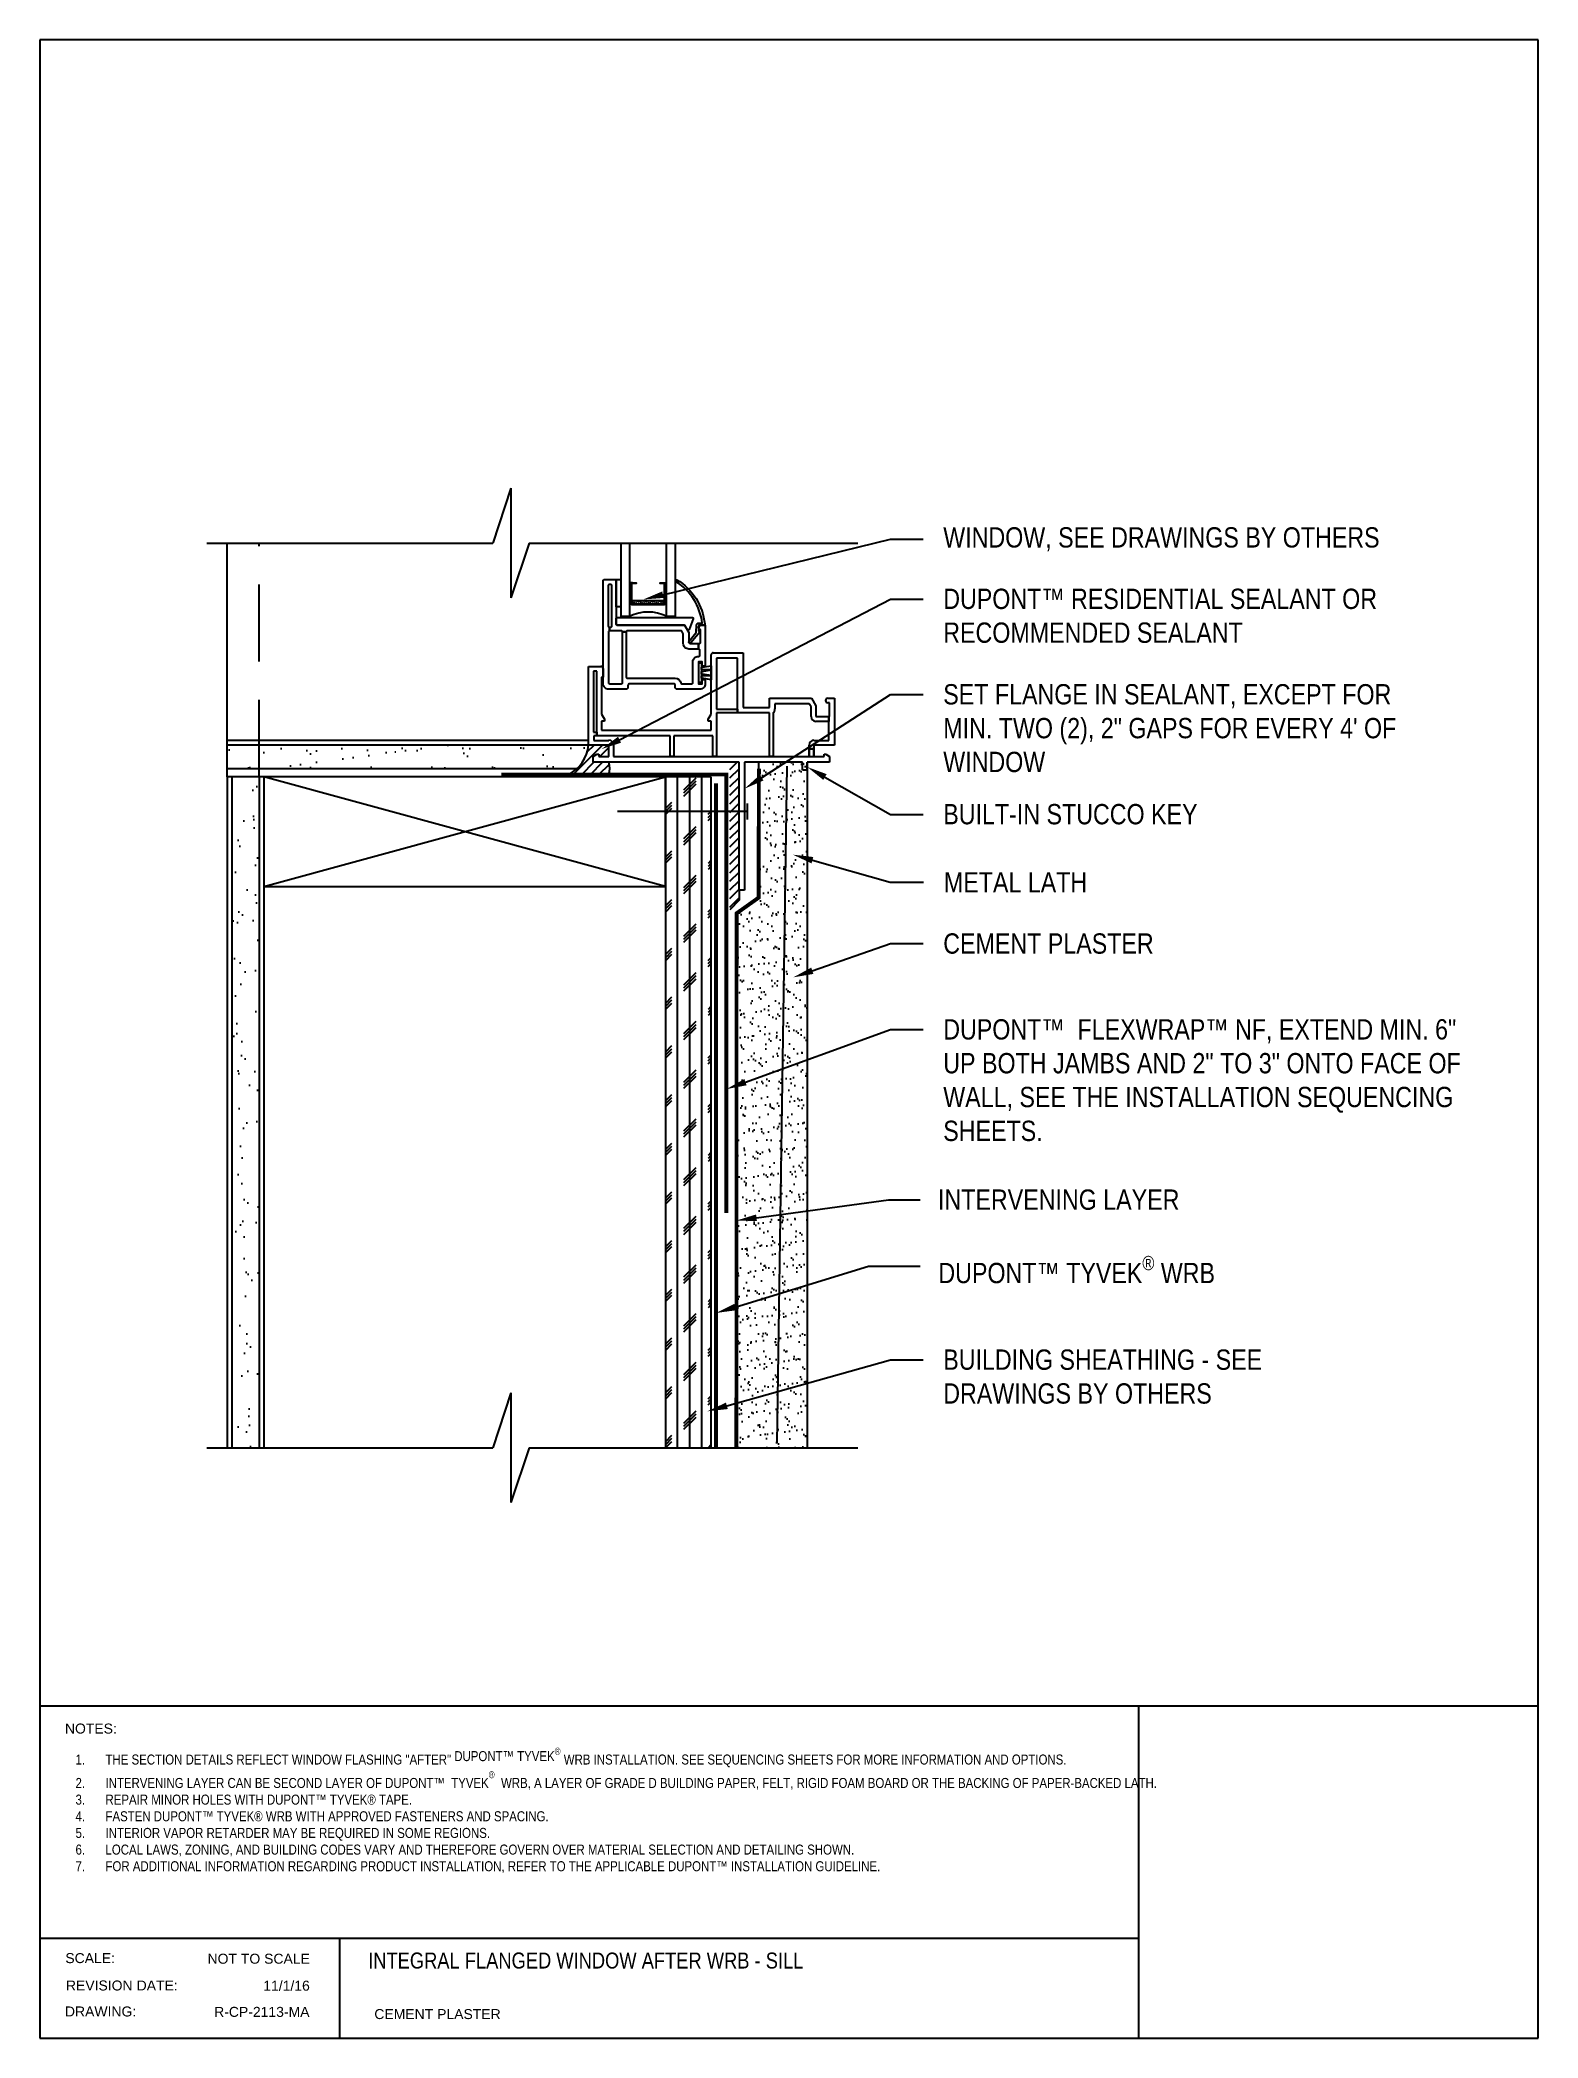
# Paper-space layout 'Title Block' of a CAD drawing. Header units: inches. Extents: x 0.3 to 7.8, y 0.1 to 10.1.
# The model-space entities are those that its viewports show. They can reach past a viewport. Long polylines and large blocks are cut down to what shows.
import ezdxf
from ezdxf import colors
from ezdxf.entities.mleader import LeaderData, LeaderLine
from ezdxf.math import Vec2, Vec3

# ---------------------------------------------------------------- set-up
doc = ezdxf.new("R2010")
doc.units = ezdxf.units.IN
doc.header["$MEASUREMENT"] = 0
for name, pattern in [('CENTER2', [1.125, 0.75, -0.125, 0.125, -0.125]), ('CENTER6', [0.4125, 0.3, -0.05, 0.03125, -0.03125]), ('HIDDEN', [0.375, 0.25, -0.125])]:
    doc.linetypes.add(name, pattern=pattern)
doc.layers.add('-ATI-HATCH', color=8, linetype='Continuous')
doc.layers.add('title block', color=7, linetype='Continuous')
for name, color, linetype, lineweight in [('-ATI-WRB', 5, 'CENTER6', 15), ('.ATI-DETAIL', 13, 'Continuous', 25), ('.ATI-HATCH', 8, 'Continuous', 25), ('.ATI-TEXT', 7, 'Continuous', 35), ('ATI-SAM', 4, 'HIDDEN', 15)]:
    doc.layers.add(name, color=color, linetype=linetype, lineweight=lineweight)
doc.styles.add('ATI ARCH 5-32', font='ARIALN.TTF', dxfattribs={"height": 0.15625})
doc.styles.get("Standard").update_dxf_attribs({"font": 'arial.ttf'})
doc.linetypes.add('ZIGZAG', pattern='A,0.0001,-0.2,[131,ltypeshp.shx,S=0.2,R=0,X=-0.2,Y=0],-0.4,[131,ltypeshp.shx,S=0.2,R=180,X=0.2,Y=0],-0.2', length=0.8001)

msp = doc.modelspace()

# ---------------------------------------------------------------- hatches: boundary and pattern name
at = {"layer": '-ATI-HATCH'}
h = msp.add_hatch(dxfattribs=at)
h.set_pattern_fill('AR-SAND', color=256, scale=0.07)
h.set_pattern_definition([(37.5, (23.38999, -211.16675), (-0.004409535, 0.134877664), [0, -0.1064, 0, -0.119, 0, -0.11375]), (7.5, (23.38999, -211.16675), (0.12388437, 0.19755022), [0, -0.0574, 0, -0.0959, 0, -0.03675]), (327.5, (23.30389, -211.16675), (0.21798993, 0.000396134), [0, -0.035, 0, -0.126, 0, -0.1645]), (317.5, (23.30389, -211.16675), (0.21042886, 0.06143729), [0, -0.0175, 0, -0.0826, 0, -0.0945])])
h.paths.add_polyline_path([(28.428, 17.916), (28.303, 17.916), (28.132, 17.916), (28.055, 17.916), (28.054, 17.537), (28.053, 16.874), (27.882, 16.752), (27.882, 14.446), (28.428, 14.743)])
h.paths.add_polyline_path([(28.428, 14.743), (27.882, 14.446), (27.882, 12.982), (28.428, 13.135)])
h.paths.add_polyline_path([(27.882, 12.982), (27.882, 12.638), (28.428, 12.638), (28.428, 13.135)])
at = {"layer": '.ATI-HATCH'}
h = msp.add_hatch(dxfattribs=at)
h.set_pattern_fill('DASH', color=256, scale=0.084375, angle=30, style=0)
h.set_pattern_definition([(30, (1.634784, 4.346078), (0.003860424, 0.014407299), [0.010546875, -0.010546875])])
edge = h.paths.add_edge_path()
edge.add_line((27.075, 19.163), (27.328, 19.163))
edge.add_line((27.328, 19.163), (27.328, 19.14))
edge.add_arc((27.322, 19.14), 0.00563, -90, 0, ccw=False)
edge.add_line((27.322, 19.135), (27.081, 19.135))
edge.add_arc((27.081, 19.14), 0.00563, 180, 270, ccw=False)
edge.add_line((27.075, 19.14), (27.075, 19.163))
h = msp.add_hatch(dxfattribs=at)
h.set_pattern_fill('AR-SAND', color=256, scale=0.15)
h.set_pattern_definition([(37.5, (-147.6364, -424.98487), (-0.009449, 0.28902357), [0, -0.228, 0, -0.255, 0, -0.24375]), (7.5, (-147.6364, -424.98487), (0.2654665, 0.4233219), [0, -0.123, 0, -0.2055, 0, -0.07875]), (327.5, (-147.8209, -424.98487), (0.46712128, 0.00084886), [0, -0.075, 0, -0.27, 0, -0.3525]), (317.5, (-147.8209, -424.98487), (0.450919, 0.13165133), [0, -0.0375, 0, -0.177, 0, -0.2025])])
edge = h.paths.add_edge_path()
edge.add_line((23.96, 17.865), (26.65, 17.865))
edge.add_arc((26.46, 18.074), 0.283, 312.2136, 354.748)
edge.add_line((26.742, 18.049), (26.742, 18.051))
edge.add_line((26.742, 18.051), (23.96, 18.051))
edge.add_line((23.96, 18.051), (23.96, 17.865))
h = msp.add_hatch(dxfattribs=at)
h.set_pattern_fill('ANSI31', color=256, scale=0.375)
h.set_pattern_definition([(45, (-147.6364, -424.984867), (-0.0331456304, 0.0331456304), [])])
h.paths.add_polyline_path([(26.9, 17.916), (26.779, 17.916), (26.779, 17.961), (26.808, 17.978), (26.822, 17.978), (26.822, 17.961), (26.9, 17.961), (26.9, 18.049), (26.742, 18.049, -0.257782), (26.588, 17.822), (26.9, 17.822, 0.145636)])
h = msp.add_hatch(dxfattribs=at)
h.set_pattern_fill('ANSI31', color=256, scale=0.375)
h.set_pattern_definition([(45, (-147.79437, -424.984867), (-0.0331456304, 0.0331456304), [])])
h.paths.add_polyline_path([(27.832, 16.781), (27.903, 16.854), (27.903, 17.916), (27.832, 17.916)])
h = msp.add_hatch(dxfattribs=at)
h.set_pattern_fill('AR-SAND', color=256, scale=0.15)
h.set_pattern_definition([(37.5, (-147.73015, -424.98487), (-0.009449, 0.28902357), [0, -0.228, 0, -0.255, 0, -0.24375]), (7.5, (-147.73015, -424.98487), (0.2654665, 0.4233219), [0, -0.123, 0, -0.2055, 0, -0.07875]), (327.5, (-147.91465, -424.98487), (0.46712128, 0.00084886), [0, -0.075, 0, -0.27, 0, -0.3525]), (317.5, (-147.91465, -424.98487), (0.450919, 0.13165133), [0, -0.0375, 0, -0.177, 0, -0.2025])])
h.paths.add_polyline_path([(23.995, 12.638), (24.206, 12.638), (24.206, 17.805), (23.995, 17.805)])
h = msp.add_hatch(dxfattribs=at)
h.set_pattern_fill('CORK', color=256, scale=0.75, angle=90)
h.set_pattern_definition([(90, (27.33471, 12.63803), (-0.09375, 6e-18), []), (225, (27.38158, 12.6849), (0.1875, -0.1875), [0.132583, -0.132583]), (225, (27.38158, 12.70834), (0.1875, -0.1875), [0.132583, -0.132583]), (225, (27.38158, 12.73178), (0.1875, -0.1875), [0.132583, -0.132583])])
h.paths.add_polyline_path([(27.686, 17.805), (27.335, 17.805), (27.335, 12.638), (27.686, 12.638)])

# ---------------------------------------------------------------- linework, layer by layer
at = {"layer": '-ATI-WRB', "linetype": 'CENTER6', "ltscale": 0.75, "const_width": 0.03}
msp.add_lwpolyline([(27.724, 17.755), (27.724, 12.638)], dxfattribs=at)
at = {"layer": '-ATI-WRB', "linetype": 'CENTER2', "const_width": 0.0169}
msp.add_lwpolyline([(27.724, 15.789), (27.724, 12.64)], dxfattribs=at)
at = {"layer": '.ATI-DETAIL'}
for p, q in [((26.145, 20.026), (26.005, 19.604)), ((26.145, 20.026), (26.145, 19.182)), ((23.803, 19.604), (26.005, 19.604)), ((23.96, 18.086), (23.96, 19.604)), ((26.286, 19.604), (26.145, 19.182)), ((26.286, 19.604), (28.817, 19.604)), ((26.742, 18.049), (26.742, 18.655)), ((26.742, 18.655), (26.838, 18.655)), ((26.807, 18.618), (26.781, 18.618)), ((26.781, 18.618), (26.781, 18.149)), ((26.807, 18.149), (26.807, 18.618)), ((26.855, 18.638), (26.855, 18.571)), ((27.687, 18.286), (27.687, 18.743)), ((27.704, 18.76), (27.933, 18.76)), ((27.891, 18.718), (27.729, 18.718)), ((27.729, 18.718), (27.729, 18.324)), ((27.891, 18.324), (27.891, 18.718)), ((27.933, 18.76), (27.933, 18.338)), ((26.855, 18.571), (26.843, 18.571)), ((26.843, 18.571), (26.843, 18.286)), ((27.729, 18.324), (27.891, 18.324)), ((27.891, 18.324), (27.891, 18.296)), ((27.891, 18.296), (27.891, 18.324)), ((27.933, 18.338), (28.136, 18.338)), ((28.136, 18.338), (28.136, 18.409)), ((28.136, 18.409), (28.461, 18.409)), ((28.443, 18.366), (28.178, 18.366)), ((28.178, 18.366), (28.178, 18.328)), ((28.457, 18.343), (28.443, 18.366)), ((28.457, 18.268), (28.457, 18.343)), ((28.461, 18.409), (28.493, 18.352)), ((28.493, 18.352), (28.493, 18.268)), ((28.586, 18.409), (28.637, 18.409)), ((28.6, 18.375), (28.586, 18.375)), ((28.6, 18.268), (28.6, 18.375)), ((28.637, 18.409), (28.637, 18.049)), ((26.843, 18.286), (26.866, 18.247)), ((26.866, 18.233), (26.843, 18.233)), ((26.843, 18.233), (26.843, 18.163)), ((26.843, 18.163), (27.687, 18.163)), ((26.866, 18.247), (26.866, 18.233)), ((27.665, 18.247), (27.687, 18.286)), ((27.665, 18.233), (27.665, 18.247)), ((27.687, 18.233), (27.665, 18.233)), ((27.687, 18.163), (27.687, 18.233)), ((27.891, 18.296), (27.729, 18.296)), ((27.729, 18.296), (27.729, 17.961)), ((28.136, 18.296), (27.891, 18.296)), ((28.136, 17.961), (28.136, 18.296)), ((28.164, 18.296), (28.164, 17.961)), ((28.493, 18.268), (28.594, 18.268)), ((28.594, 18.231), (28.493, 18.231)), ((28.594, 18.231), (28.594, 18.268)), ((28.594, 18.268), (28.6, 18.268)), ((28.594, 18.268), (28.594, 18.231)), ((28.594, 18.085), (28.594, 18.231)), ((23.96, 17.805), (23.96, 18.086)), ((23.96, 18.086), (26.742, 18.086)), ((26.9, 18.049), (26.742, 18.049)), ((26.781, 18.149), (26.807, 18.149)), ((26.807, 18.121), (26.784, 18.121)), ((26.784, 18.121), (26.784, 18.085)), ((26.784, 18.085), (26.9, 18.085)), ((26.807, 18.121), (26.807, 18.149)), ((26.807, 18.149), (26.807, 18.121)), ((27.371, 18.121), (26.807, 18.121)), ((26.9, 17.961), (26.9, 18.049)), ((26.936, 18.049), (26.936, 17.961)), ((27.371, 17.961), (27.371, 18.121)), ((27.701, 18.121), (27.399, 18.121)), ((27.399, 18.121), (27.399, 17.961)), ((27.701, 17.961), (27.701, 18.121)), ((28.442, 17.961), (28.442, 18.049)), ((28.479, 18.02), (28.442, 18.02)), ((28.442, 18.02), (28.442, 17.961)), ((28.479, 18.02), (28.442, 18.02)), ((28.442, 18.02), (28.479, 18.02)), ((28.479, 18.085), (28.594, 18.085)), ((28.637, 18.049), (28.479, 18.049)), ((28.479, 18.049), (28.479, 18.02)), ((28.479, 17.961), (28.479, 18.02)), ((28.479, 18.02), (28.479, 17.961)), ((26.65, 17.865), (23.96, 17.865)), ((26.779, 17.961), (26.808, 17.978)), ((26.779, 17.916), (26.779, 17.961)), ((27.903, 17.916), (26.779, 17.916)), ((26.808, 17.978), (26.822, 17.978)), ((26.822, 17.978), (26.822, 17.961)), ((26.822, 17.961), (26.9, 17.961)), ((26.936, 17.961), (27.371, 17.961)), ((27.399, 17.961), (27.371, 17.961)), ((27.371, 17.961), (28.164, 17.961)), ((27.729, 17.961), (27.701, 17.961)), ((27.903, 16.932), (27.903, 17.916)), ((27.945, 17.916), (27.945, 16.932)), ((28.103, 17.916), (27.945, 17.916)), ((28.055, 17.867), (28.055, 17.916)), ((28.391, 17.916), (28.103, 17.916)), ((28.164, 17.961), (28.136, 17.961)), ((28.164, 17.961), (28.479, 17.961)), ((28.391, 17.858), (28.391, 17.916)), ((28.391, 17.858), (28.428, 17.858)), ((28.6, 17.916), (28.428, 17.916)), ((28.428, 17.916), (28.428, 12.638)), ((28.428, 17.916), (28.428, 17.858)), ((28.428, 17.858), (28.428, 17.916)), ((28.479, 17.961), (28.557, 17.961)), ((28.557, 17.961), (28.557, 17.978)), ((28.557, 17.978), (28.571, 17.978)), ((28.571, 17.978), (28.6, 17.961)), ((28.6, 17.961), (28.6, 17.916)), ((23.96, 17.805), (23.96, 12.638)), ((26.742, 17.805), (23.96, 17.805)), ((24.335, 17.805), (24.053, 17.805)), ((24.241, 16.961), (27.335, 17.805)), ((27.335, 16.961), (24.241, 17.805)), ((24.241, 17.805), (24.241, 12.638)), ((26.588, 17.822), (26.9, 17.822)), ((27.686, 17.805), (27.335, 17.805)), ((27.335, 17.805), (27.335, 12.638)), ((27.686, 17.805), (27.686, 12.638)), ((27.945, 16.932), (27.903, 16.932)), ((27.903, 16.854), (27.832, 16.781)), ((26.145, 13.06), (26.005, 12.638)), ((26.145, 13.06), (26.145, 12.216)), ((23.803, 12.638), (26.005, 12.638)), ((26.286, 12.638), (26.145, 12.216)), ((26.286, 12.638), (28.817, 12.638))]:
    msp.add_line(p, q, dxfattribs=at)
at = {"layer": '.ATI-DETAIL', "linetype": 'HIDDEN'}
msp.add_line((24.206, 17.805), (24.206, 19.604), dxfattribs=at)
at = {"layer": '.ATI-DETAIL', "linetype": 'ZIGZAG', "ltscale": 0.2}
msp.add_line((28.27, 17.886), (28.193, 12.673), dxfattribs=at)
at = {"layer": '.ATI-DETAIL', "ltscale": 0.5}
msp.add_line((27.903, 16.932), (27.903, 16.854), dxfattribs=at)
at = {"layer": '.ATI-DETAIL'}
for points in [[(26.991, 19.604), (26.991, 19.041), (27.061, 19.041), (27.061, 19.604)], [(27.342, 19.604), (27.342, 19.041), (27.413, 19.041), (27.413, 19.604)], [(27.081, 19.298), (27.061, 19.298)], [(27.322, 19.298), (27.342, 19.298)], [(27.593, 18.53), (27.593, 18.681), (27.613, 18.681), (27.613, 18.63), (27.613, 18.648), (27.618, 18.648), (27.687, 18.66), (27.687, 18.627), (27.618, 18.63), (27.613, 18.63), (27.613, 18.596), (27.613, 18.615), (27.618, 18.615), (27.687, 18.627), (27.687, 18.584), (27.618, 18.596), (27.613, 18.596), (27.613, 18.564), (27.613, 18.582), (27.618, 18.582), (27.687, 18.584), (27.687, 18.551), (27.618, 18.564), (27.613, 18.564), (27.613, 18.53), (27.593, 18.53)], [(27.965, 17.6), (27.965, 17.475)], [(27.965, 17.537), (26.965, 17.537)]]:
    msp.add_lwpolyline(points, dxfattribs=at)
at = {"layer": '.ATI-DETAIL', "flags": 128}
for points in [[(26.905, 18.957), (26.914, 18.957, 0.414214), (26.922, 18.965), (26.922, 19.278, 0.414214), (26.914, 19.286), (26.902, 19.286, 0.414214), (26.894, 19.278), (26.894, 18.965, 0.414214), (26.902, 18.957), (26.905, 18.957), (26.905, 18.929, 0.414214), (26.897, 18.92), (26.897, 18.53, 0.414214), (26.905, 18.521), (26.995, 18.521, 0.414214), (27.004, 18.53), (27.004, 18.92), (27.032, 18.92), (27.032, 18.572, 0.414214), (27.04, 18.563), (27.411, 18.563, -0.365977), (27.453, 18.528, 0.365977), (27.461, 18.521), (27.538, 18.521, 0.414214), (27.546, 18.53), (27.546, 18.69, -0.414214), (27.589, 18.732), (27.591, 18.732, 0.414214), (27.6, 18.74), (27.6, 18.78, 0.414214), (27.591, 18.788), (27.591, 18.83), (27.597, 18.83, 0.414214), (27.605, 18.839), (27.605, 18.937, -0.367961), (27.591, 18.954, -0.416263), (27.608, 18.971), (27.642, 18.971), (27.642, 18.657), (27.617, 18.657), (27.617, 18.69), (27.589, 18.69), (27.589, 18.521), (27.617, 18.521), (27.617, 18.553), (27.642, 18.553), (27.642, 18.521, -0.414214), (27.6, 18.479), (27.425, 18.479, -0.414214), (27.411, 18.493), (27.411, 18.507, 0.414214), (27.397, 18.521), (27.06, 18.521, 0.414214), (27.046, 18.507), (27.046, 18.493, -0.414214), (27.032, 18.479), (26.897, 18.479, -0.414214), (26.855, 18.521), (26.855, 19.314, -0.414214), (26.863, 19.323), (26.956, 19.323), (26.956, 18.98, 0.414214), (26.964, 18.971), (27.483, 18.971), (27.515, 18.915), (27.515, 18.845, 0.414214), (27.53, 18.83), (27.591, 18.83), (27.591, 18.788), (27.515, 18.788, -0.414214), (27.473, 18.83), (27.473, 18.901, 0.132157), (27.472, 18.905), (27.461, 18.925, 0.267417), (27.454, 18.929), (27.04, 18.929, 0.414214), (27.032, 18.92), (27.004, 18.92, 0.414214), (26.995, 18.929), (26.905, 18.929)], [(27.418, 19.306, -1), (27.424, 19.322, -0.233571), (27.638, 18.982, -0.488088), (27.629, 18.971), (27.592, 18.971), (27.59, 18.929), (27.601, 18.918), (27.53, 18.837, -1), (27.518, 18.849), (27.57, 18.912, 0.186311), (27.573, 18.917), (27.575, 18.972, -0.39896), (27.592, 18.988), (27.618, 18.988, 0.227214)]]:
    msp.add_lwpolyline(points, format="xyb", close=True, dxfattribs=at)
at = {"layer": '.ATI-DETAIL'}
for points in [[(26.991, 19.112), (26.956, 19.112), (26.956, 19.323), (26.991, 19.323)], [(27.335, 17.805), (24.241, 17.805), (24.241, 16.961), (27.335, 16.961)]]:
    msp.add_lwpolyline(points, close=True, dxfattribs=at)
for points in [[(27.07, 19.14), (27.07, 19.287, -0.414214), (27.081, 19.298), (27.109, 19.298), (27.109, 19.292), (27.081, 19.292, 0.414214), (27.075, 19.287), (27.075, 19.14, 0.414214), (27.081, 19.135), (27.322, 19.135, 0.414214), (27.328, 19.14), (27.328, 19.287, 0.414214), (27.322, 19.292), (27.294, 19.292), (27.294, 19.298), (27.322, 19.298, -0.414214), (27.334, 19.287), (27.334, 19.14, -0.414214), (27.322, 19.129), (27.081, 19.129, -0.414214)], [(27.075, 19.163), (27.328, 19.163), (27.328, 19.14, -0.414214), (27.322, 19.135), (27.081, 19.135, -0.414214), (27.075, 19.14)], [(26.956, 19.024, -0.414214), (26.964, 19.032), (27.541, 19.032, -0.520636), (27.549, 19.021), (27.519, 18.939, -0.636994), (27.504, 18.937), (27.483, 18.973), (27.175, 18.973), (27.175, 18.971), (26.964, 18.971), (26.964, 18.973, -0.414214), (26.956, 18.982)]]:
    msp.add_lwpolyline(points, format="xyb", close=True, dxfattribs=at)
at = {"layer": '.ATI-DETAIL', "linetype": 'CENTER2', "ltscale": 0.75, "const_width": 0.03}
msp.add_lwpolyline([(28.055, 17.867), (28.053, 16.874), (27.883, 16.753), (27.882, 12.638), (27.882, 12.638), (27.882, 12.638)], dxfattribs=at)
at = {"layer": '.ATI-DETAIL'}
for centre, radius, start, end in [((27.202, 18.749), 0.324, 64.2996, 115.7004), ((26.838, 18.638), 0.0169, 0, 90), ((27.704, 18.743), 0.0169, 90, 180), ((28.136, 18.328), 0.0422, 311.8103, 0), ((28.586, 18.392), 0.0169, 90, 270), ((28.493, 18.268), 0.0366, 180, 270), ((26.46, 18.074), 0.283, 296.9276, 354.748), ((26.9, 18.049), 0.0366, 0, 90), ((28.479, 18.049), 0.0366, 90, 180), ((26.741, 17.869), 0.165, 343.4278, 16.5722)]:
    msp.add_arc(centre, radius, start, end, dxfattribs=at)
at = {"layer": '.ATI-HATCH'}
for p, q in [((23.96, 18.051), (26.742, 18.051)), ((23.995, 17.805), (23.995, 12.638)), ((24.206, 17.805), (24.206, 12.638))]:
    msp.add_line(p, q, dxfattribs=at)
at = {"layer": 'ATI-SAM', "const_width": 0.03}
msp.add_lwpolyline([(27.805, 14.447), (27.805, 17.822), (26.072, 17.822)], dxfattribs=at)

# ---------------------------------------------------------------- leaders
at = {"layer": '.ATI-TEXT'}
ml = msp.add_multileader_mtext('Standard', dxfattribs=at)
ml.set_content('WINDOW, SEE DRAWINGS BY OTHERS', color=7, style='ATI ARCH 5-32')
ml.set_leader_properties(color=7)
ml.build(insert=Vec2(0, 0))
ml.multileader.update_dxf_attribs({"dogleg_length": 0.25, "arrow_head_size": 0.156})
ctx = ml.context
ctx.base_point, ctx.char_height, ctx.arrow_head_size, ctx.landing_gap_size, ctx.plane_origin = Vec3(29.319, 19.633), 0.15625, 0.156, 0.156, Vec3(28.693, 18.669)
notes = []
notes.append((ctx, [(0, (1, 1, 0), (29.069, 19.633), (1, 0), 0.25, [(0, [(27.165, 19.17)], 0, [])])]))
ctx.mtext.insert, ctx.mtext.width, ctx.mtext.flow_direction = Vec3(29.475, 19.726), 4.30897, 5
ml = msp.add_multileader_mtext('Standard', dxfattribs=at)
ml.set_content('DUPONT™ RESIDENTIAL SEALANT OR RECOMMENDED SEALANT', color=7, style='ATI ARCH 5-32')
ml.set_leader_properties(color=7)
ml.build(insert=Vec2(0, 0))
ml.multileader.update_dxf_attribs({"dogleg_length": 0.25, "arrow_head_size": 0.156})
ctx = ml.context
ctx.base_point, ctx.char_height, ctx.arrow_head_size, ctx.landing_gap_size, ctx.plane_origin = Vec3(29.319, 19.173), 0.15625, 0.156, 0.156, Vec3(28.995, 18.086)
notes.append((ctx, [(0, (1, 1, 0), (29.069, 19.173), (1, 0), 0.25, [(0, [(26.843, 18.018)], 0, [])])]))
ctx.mtext.insert, ctx.mtext.width, ctx.mtext.flow_direction = Vec3(29.475, 19.253), 3.5765, 5
ml = msp.add_multileader_mtext('Standard', dxfattribs=at)
ml.set_content('SET FLANGE IN SEALANT, EXCEPT FOR MIN. TWO (2), 2" GAPS FOR EVERY 4\' OF WINDOW', color=7, style='ATI ARCH 5-32')
ml.set_leader_properties(color=7)
ml.build(insert=Vec2(0, 0))
ml.multileader.update_dxf_attribs({"dogleg_length": 0.25, "arrow_head_size": 0.156})
ctx = ml.context
ctx.base_point, ctx.char_height, ctx.arrow_head_size, ctx.landing_gap_size, ctx.plane_origin = Vec3(29.319, 18.439), 0.15625, 0.156, 0.156, Vec3(28.736, 16.303)
notes.append((ctx, [(0, (1, 1, 0), (29.069, 18.439), (1, 0), 0.25, [(0, [(27.945, 17.713)], 0, [])])]))
ctx.mtext.insert, ctx.mtext.width, ctx.mtext.flow_direction = Vec3(29.475, 18.518), 3.83283, 5
ml = msp.add_multileader_mtext('Standard', dxfattribs=at)
ml.set_content('BUILT-IN STUCCO KEY', color=7, style='ATI ARCH 5-32')
ml.set_leader_properties(color=7)
ml.build(insert=Vec2(0, 0))
ml.multileader.update_dxf_attribs({"dogleg_length": 0.25, "arrow_head_size": 0.156})
ctx = ml.context
ctx.base_point, ctx.char_height, ctx.arrow_head_size, ctx.landing_gap_size, ctx.plane_origin = Vec3(29.319, 17.515), 0.15625, 0.156, 0.156, Vec3(28.958, 12.659)
notes.append((ctx, [(0, (1, 1, 0), (29.069, 17.515), (1, 0), 0.25, [(0, [(28.428, 17.88)], 0, [])])]))
ctx.mtext.insert, ctx.mtext.width, ctx.mtext.flow_direction = Vec3(29.475, 17.595), 4.06853, 5
ml = msp.add_multileader_mtext('Standard', dxfattribs=at)
ml.set_content('METAL LATH', color=7, style='ATI ARCH 5-32')
ml.set_leader_properties(color=7)
ml.build(insert=Vec2(0, 0))
ml.multileader.update_dxf_attribs({"dogleg_length": 0.258, "arrow_head_size": 0.156})
ctx = ml.context
ctx.base_point, ctx.char_height, ctx.arrow_head_size, ctx.landing_gap_size, ctx.plane_origin = Vec3(29.323, 16.992), 0.1562, 0.156, 0.156, Vec3(28.317, 17.205)
notes.append((ctx, [(0, (1, 1, 0), (29.065, 16.992), (1, 0), 0.258, [(0, [(28.317, 17.205)], 0, [])])]))
ctx.mtext.insert, ctx.mtext.flow_direction = Vec3(29.48, 17.07), 5
ml = msp.add_multileader_mtext('Standard', dxfattribs=at)
ml.set_content('CEMENT PLASTER', color=7, style='ATI ARCH 5-32')
ml.set_leader_properties(color=7)
ml.build(insert=Vec2(0, 0))
ml.multileader.update_dxf_attribs({"dogleg_length": 0.25, "arrow_head_size": 0.156})
ctx = ml.context
ctx.base_point, ctx.char_height, ctx.arrow_head_size, ctx.landing_gap_size, ctx.plane_origin = Vec3(29.319, 16.52), 0.15625, 0.156, 0.156, Vec3(28.958, 11.878)
notes.append((ctx, [(0, (1, 1, 0), (29.069, 16.52), (1, 0), 0.25, [(0, [(28.319, 16.26)], 0, [])])]))
ctx.mtext.insert, ctx.mtext.width, ctx.mtext.flow_direction = Vec3(29.475, 16.599), 4.06853, 5
ml = msp.add_multileader_mtext('Standard', dxfattribs=at)
ml.set_content('DUPONT™  FLEXWRAP™ NF, EXTEND MIN. 6" UP BOTH JAMBS AND 2" TO 3" ONTO FACE OF WALL, SEE THE INSTALLATION SEQUENCING SHEETS.', color=7, style='ATI ARCH 5-32')
ml.set_leader_properties(color=7)
ml.build(insert=Vec2(0, 0))
ml.multileader.update_dxf_attribs({"dogleg_length": 0.25, "arrow_head_size": 0.156})
ctx = ml.context
ctx.base_point, ctx.char_height, ctx.arrow_head_size, ctx.landing_gap_size, ctx.plane_origin = Vec3(29.319, 15.859), 0.15625, 0.156, 0.156, Vec3(29.147, 10.935)
notes.append((ctx, [(0, (1, 1, 0), (29.069, 15.859), (1, 0), 0.25, [(0, [(27.805, 15.4)], 0, [])])]))
ctx.mtext.insert, ctx.mtext.width, ctx.mtext.flow_direction = Vec3(29.475, 15.938), 4.06127, 5
ml = msp.add_multileader_mtext('Standard', dxfattribs=at)
ml.set_content('INTERVENING LAYER', color=7, style='ATI ARCH 5-32')
ml.set_leader_properties(color=7)
ml.build(insert=Vec2(0, 0))
ml.multileader.update_dxf_attribs({"dogleg_length": 0.25, "arrow_head_size": 0.156})
ctx = ml.context
ctx.base_point, ctx.char_height, ctx.arrow_head_size, ctx.landing_gap_size, ctx.plane_origin = Vec3(29.297, 14.548), 0.15625, 0.156, 0.156, Vec3(32.663, 12.56)
ctx.text_align_type = 2
notes.append((ctx, [(1, (1, 1, 0), (29.053, 14.548), (1, 0), 0.244, [(0, [(27.882, 14.388)], 0, [])])]))
ctx.mtext.insert, ctx.mtext.alignment, ctx.mtext.flow_direction = Vec3(31.294, 14.627), 3, 5
ml = msp.add_multileader_mtext('Standard', dxfattribs=at)
ml.set_content('\\A1;DUPONT™ TYVEK{\\H0.7x;\\S®^ ;} WRB ', color=7, style='ATI ARCH 5-32')
ml.set_leader_properties(color=7)
ml.build(insert=Vec2(0, 0))
ml.multileader.update_dxf_attribs({"dogleg_length": 0.25, "arrow_head_size": 0.156})
ctx = ml.context
ctx.base_point, ctx.char_height, ctx.arrow_head_size, ctx.landing_gap_size, ctx.plane_origin = Vec3(29.297, 14.036), 0.15625, 0.156, 0.156, Vec3(33.848, 13.832)
ctx.text_align_type = 2
notes.append((ctx, [(1, (1, 1, 0), (28.9, 14.036), (1, 0), 0.397, [(0, [(27.724, 13.676)], 0, [])])]))
ctx.mtext.insert, ctx.mtext.alignment, ctx.mtext.flow_direction = Vec3(31.568, 14.115), 3, 5
ml = msp.add_multileader_mtext('Standard', dxfattribs=at)
ml.set_content('BUILDING SHEATHING - SEE DRAWINGS BY OTHERS', color=7, style='ATI ARCH 5-32')
ml.set_leader_properties(color=7)
ml.build(insert=Vec2(0, 0))
ml.multileader.update_dxf_attribs({"dogleg_length": 0.25, "arrow_head_size": 0.156})
ctx = ml.context
ctx.base_point, ctx.char_height, ctx.arrow_head_size, ctx.landing_gap_size, ctx.plane_origin = Vec3(29.319, 13.315), 0.15625, 0.156, 0.156, Vec3(28.121, 8.232)
notes.append((ctx, [(0, (1, 1, 0), (29.069, 13.315), (1, 0), 0.25, [(0, [(27.658, 12.919)], 0, [])])]))
ctx.mtext.insert, ctx.mtext.width, ctx.mtext.flow_direction = Vec3(29.475, 13.395), 2.83767, 5
for ctx, leaders in notes:
    for number, flags, end, landing, length, lines in leaders:
        leader = LeaderData()
        leader.index, (leader.has_last_leader_line, leader.has_dogleg_vector, leader.attachment_direction) = number, flags
        leader.last_leader_point, leader.dogleg_vector, leader.dogleg_length = Vec3(end), Vec3(landing), length
        for number, points, colour, breaks in lines:
            line = LeaderLine()
            line.index, line.vertices, line.color, line.breaks = number, Vec3.list(points), colors.encode_raw_color(colour), breaks
            leader.lines.append(line)
        ctx.leaders.append(leader)

psp = doc.layouts.new('Title Block')

# ---------------------------------------------------------------- linework, layer by layer
for p, q in [((7.772, 10.075), (0.272, 10.075)), ((0.272, 10.075), (0.272, 0.075)), ((7.772, 0.075), (7.772, 10.075)), ((0.272, 1.737), (7.772, 1.737)), ((5.772, 1.737), (5.772, 0.075)), ((0.272, 0.575), (5.772, 0.575)), ((1.772, 0.575), (1.772, 0.075)), ((0.272, 0.075), (7.772, 0.075))]:
    psp.add_line(p, q)

# ---------------------------------------------------------------- texts
at = {"attachment_point": 1}
for s, width, heights, insert, char_height in [('{\\fArial Narrow|b0|i0|c0|p34;INTEGRAL FLANGED WINDOW AFTER WRB - SILL}', 4.15322, [0], (1.915, 0.503), 0.08), ('NOT TO SCALE', 0.57187, [0.141], (1.111, 0.497), 0.05), ('REVISION', 0.67794, [0], (0.402, 0.363), 0.05), ('11/1/16', 0.46189, [0], (1.39, 0.362), 0.05), ('R-CP-2113-MA', 0.4399, [0], (1.144, 0.231), 0.05), ('CEMENT PLASTER', 1.07519, [0], (1.946, 0.22), 0.05)]:
    psp.add_mtext_dynamic_manual_height_columns(s, width=width, gutter_width=0.25, heights=heights, dxfattribs=dict(at, insert=insert, char_height=char_height))
for tag, p in [('NOTES:', (0.397, 1.599)), ('SCALE:', (0.399, 0.45)), ('DATE:', (0.756, 0.313)), ('DRAWING:', (0.397, 0.183))]:
    psp.add_attdef(tag, p, '', height=0.05)
at = {"layer": 'title block', "insert": (0.4, 1.528), "char_height": 0.05, "attachment_point": 1}
psp.add_mtext_dynamic_manual_height_columns('\\pi-0.15,l0.2,t0.2;{\\fArial Narrow|b0|i0|c0|p34;1.^ITHE SECTION DETAILS REFLECT WINDOW FLASHING "AFTER" \\A1;\\C7;DUPONT™ TYVEK\\H0.7x;\\S®^ ;\\A0;\\H1.42857x;\\C256; WRB INSTALLATION. SEE SEQUENCING SHEETS FOR MORE INFORMATION AND OPTIONS. \\P\\C7;2.^IINTERVENING LAYER CAN BE SECOND LAYER OF DUPONT™  TYVEK\\A1;\\H0.7x;\\S®^ ;\\A0;\\H1.42857x;  WRB, A LAYER OF GRADE D BUILDING PAPER, FELT, RIGID FOAM BOARD OR THE BACKING OF PAPER-BACKED LATH.\\P\\C256;3.^IREPAIR MINOR HOLES WITH DUPONT™ TYVEK® TAPE. \\P4.^IFASTEN DUPONT™ TYVEK® WRB WITH APPROVED FASTENERS AND SPACING. \\P5.^IINTERIOR VAPOR RETARDER MAY BE REQUIRED IN SOME REGIONS. \\P6.^ILOCAL LAWS, ZONING, AND BUILDING CODES VARY AND THEREFORE GOVERN OVER MATERIAL SELECTION AND DETAILING SHOWN. \\P7.^IFOR ADDITIONAL INFORMATION REGARDING PRODUCT INSTALLATION, REFER TO THE APPLICABLE DUPONT™ INSTALLATION GUIDELINE.}', width=5.37213, gutter_width=0.25, heights=[0.953], dxfattribs=at)

# ---------------------------------------------------------------- viewports
at = {"layer": '0'}
psp.add_viewport(center=(4.022, 5.906), size=(7.5, 8.3378), view_center_point=(28.287, 17.064), view_height=12.8274, dxfattribs=at)

doc.saveas('drawing.dxf')
